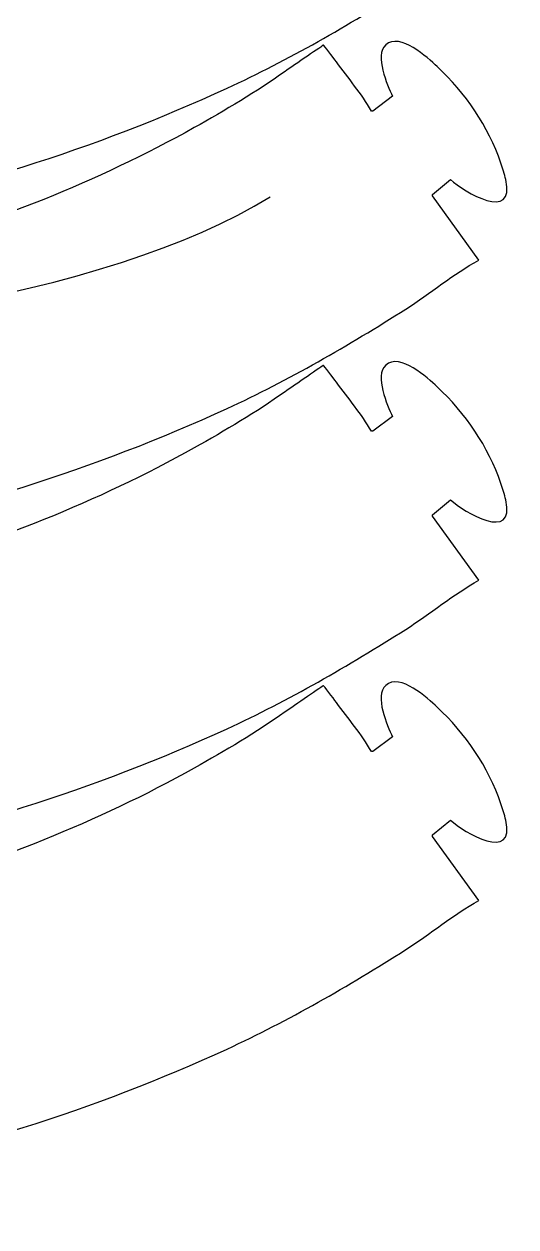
# Model space of a CAD drawing. Extents: x 2 to 268, y -2 to 104.
# Drawn here: x 239.7 to 267.6, y -0.6 to 67.8 of the extents above; entities that cross this region are included whole.
import ezdxf

# ---------------------------------------------------------------- set-up
doc = ezdxf.new("R2010")
doc.units = 0
doc.layers.add('all_text', color=7, linetype='CONTINUOUS')
doc.layers.add('original', color=7, linetype='CONTINUOUS')

msp = doc.modelspace()

# ---------------------------------------------------------------- linework, layer by layer
at = {"layer": 'all_text', "color": 7}
msp.add_open_spline([(161.89276, 58.45911), (181.92229, 46.85613), (235.08955, 46.60497), (253.63772, 57.97159)], degree=3, dxfattribs=at)
at = {"layer": 'original', "color": 7}
for points in [[(260.58895, 63.704), (259.48828, 62.85734), (259.40358, 62.85734)], [(265.49959, 54.39067), (262.87493, 58.03134), (262.87493, 58.11604), (263.89093, 58.96271)], [(260.58889, 45.50071), (259.48822, 44.65404), (259.40352, 44.65404)], [(265.49953, 36.18738), (262.87487, 39.82804), (262.87487, 39.91274), (263.89087, 40.75941)], [(260.58883, 27.29736), (259.48816, 26.45069), (259.40346, 26.45069)], [(265.49947, 17.98402), (262.87481, 21.62469), (262.87481, 21.70939), (263.89081, 22.55605)]]:
    msp.add_lwpolyline(points, dxfattribs=at)
for points in [[(251.19099, 64.15346), (254.70889, 65.7689), (258.08539, 67.73223), (261.35099, 69.80445)], [(263.12893, 65.38984), (262.59807, 65.88328), (261.02665, 67.35377), (260.20877, 66.61632)], [(256.67875, 66.60536), (256.67875, 66.60536), (254.96536, 65.44086), (254.49292, 65.10744)], [(257.40714, 65.65134), (257.22934, 65.89856), (256.67875, 66.60536), (256.67875, 66.60536)], [(260.20877, 66.61632), (259.55176, 66.02315), (260.30953, 64.33244), (260.58893, 63.70404)], [(259.40358, 62.85734), (258.84309, 63.84116), (258.07008, 64.7333), (257.40714, 65.65134)], [(254.49292, 65.10744), (252.84446, 63.94386), (251.08932, 62.89721), (249.32825, 61.91415)], [(266.76282, 59.89404), (266.04739, 61.98158), (264.74098, 63.89099), (263.12893, 65.38984)], [(202.76165, 56.02351), (219.28351, 54.04113), (236.13641, 57.24093), (251.19099, 64.15346)], [(249.32825, 61.91415), (243.76734, 58.81019), (237.91942, 56.52571), (231.80225, 54.78945)], [(267.03206, 58.96271), (266.95836, 59.27471), (266.86696, 59.59068), (266.76282, 59.89404)], [(263.89093, 58.96271), (264.65293, 58.26159), (267.61372, 56.51525), (267.03206, 58.96271)], [(261.35093, 51.60116), (262.74962, 52.48872), (264.05518, 53.58591), (265.49959, 54.39067)], [(251.19093, 45.95017), (254.70883, 47.56561), (258.08533, 49.52894), (261.35093, 51.60116)], [(263.12887, 47.18654), (262.59801, 47.67998), (261.02659, 49.15047), (260.20871, 48.41302)], [(256.67869, 48.40207), (256.67869, 48.40207), (254.9653, 47.23756), (254.49286, 46.90414)], [(257.40708, 47.44804), (257.22928, 47.69535), (256.67869, 48.40207), (256.67869, 48.40207)], [(260.20871, 48.41302), (259.5517, 47.81984), (260.30947, 46.12914), (260.58887, 45.50074)], [(259.40352, 44.65404), (258.84303, 45.63787), (258.07002, 46.53), (257.40708, 47.44804)], [(266.76276, 41.69074), (266.04733, 43.77828), (264.74092, 45.68768), (263.12887, 47.18654)], [(254.49286, 46.90414), (252.8444, 45.74057), (251.08926, 44.69392), (249.32819, 43.71086)], [(202.76159, 37.82022), (219.28345, 35.83792), (236.13635, 39.03764), (251.19093, 45.95017)], [(249.32819, 43.71086), (243.76728, 40.60689), (237.91936, 38.32242), (231.80219, 36.58616)], [(267.032, 40.75941), (266.9583, 41.0714), (266.8669, 41.38738), (266.76276, 41.69074)], [(263.89087, 40.75941), (264.65287, 40.05828), (267.61366, 38.31195), (267.032, 40.75941)], [(261.35087, 33.39786), (262.74956, 34.28542), (264.05512, 35.38262), (265.49953, 36.18738)], [(251.19087, 27.74687), (254.70877, 29.36231), (258.08527, 31.32565), (261.35087, 33.39786)], [(263.12881, 28.98318), (262.59795, 29.47662), (261.02653, 30.9472), (260.20865, 30.20967)], [(256.67863, 30.19871), (256.67863, 30.19871), (254.96524, 29.03421), (254.4928, 28.70079)], [(257.40702, 29.24469), (257.22922, 29.492), (256.67863, 30.19871), (256.67863, 30.19871)], [(260.20865, 30.20967), (259.55164, 29.61649), (260.30941, 27.92578), (260.58881, 27.29739)], [(259.40346, 26.45069), (258.84297, 27.43452), (258.06996, 28.32665), (257.40702, 29.24469)], [(266.7627, 23.48739), (266.04727, 25.57493), (264.74086, 27.48433), (263.12881, 28.98318)], [(254.4928, 28.70079), (252.84434, 27.53722), (251.0892, 26.49057), (249.32813, 25.5075)], [(202.76153, 19.61726), (219.28339, 17.63437), (236.13629, 20.83443), (251.19087, 27.74687)], [(249.32813, 25.5075), (243.76722, 22.40354), (237.9193, 20.11906), (231.80213, 18.3828)], [(267.03194, 22.55605), (266.95824, 22.86805), (266.86684, 23.18403), (266.7627, 23.48739)], [(263.89081, 22.55605), (264.65281, 21.85493), (267.6136, 20.10859), (267.03194, 22.55605)], [(261.35081, 15.19426), (262.7495, 16.08241), (264.05506, 17.17884), (265.49947, 17.98402)], [(251.19081, 9.5436), (254.70871, 11.15904), (258.08521, 13.12246), (261.35081, 15.19426)], [(202.76147, 1.41391), (219.28333, -0.56898), (236.13623, 2.63142), (251.19081, 9.5436)]]:
    msp.add_open_spline(points, degree=3, dxfattribs=at)

doc.saveas('drawing.dxf')
